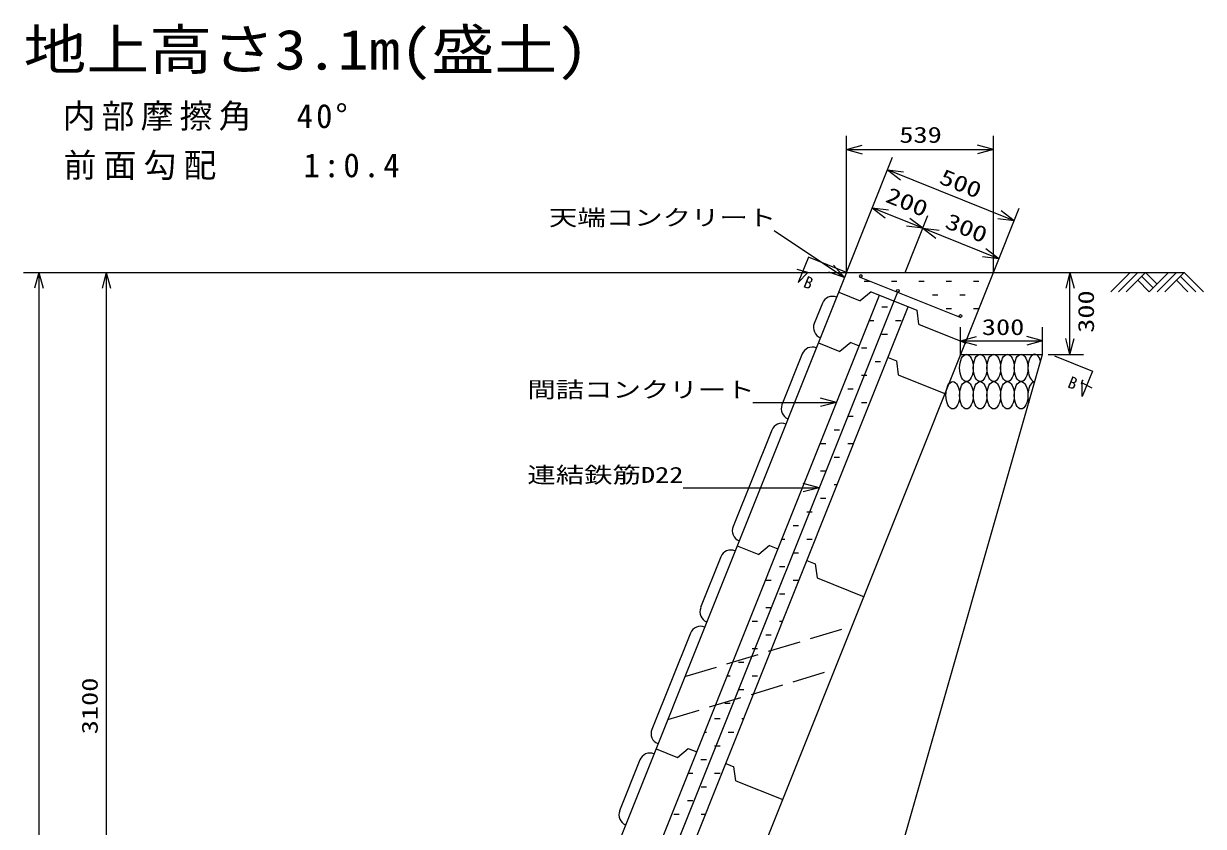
# Model space of a CAD drawing. Units: millimetres, scale not verified. Extents: x -10455 to 9401, y -7735 to 7013.
# Drawn here: x -418 to 3901, y -4854 to -1917 of the extents above; entities that cross this region are included whole.
import ezdxf
from ezdxf.enums import TextEntityAlignment as Align

# ---------------------------------------------------------------- set-up
doc = ezdxf.new("R2010")
doc.units = ezdxf.units.MM
doc.header["$LTSCALE"] = 40
doc.linetypes.add('DASHED3', pattern=[4, 3, -1])
doc.layers.add('0-0', color=7, linetype='Continuous')
doc.styles.add('ＭＳ ゴシック', font='')
doc.styles.get('ＭＳ ゴシック').set_extended_font_data('MS Gothic')

msp = doc.modelspace()

# ---------------------------------------------------------------- linework, layer by layer
at = {"layer": '0-0'}
for p, q in [((2594.03, -2827.41), (2594.03, -2327.41)), ((3132.43, -2827.41), (3132.43, -2327.41)), ((2594.03, -2377.41), (2651.98, -2361.88)), ((3132.43, -2377.41), (3074.47, -2361.88)), ((2594.03, -2377.41), (2651.98, -2392.94)), ((2594.03, -2377.41), (3132.43, -2377.41)), ((2594.03, -2827.41), (2762.7, -2405.72)), ((3132.43, -2377.41), (3074.47, -2392.94)), ((3208.24, -2638.18), (2744.13, -2452.15)), ((2744.13, -2452.15), (2803.71, -2459.3)), ((2744.13, -2452.15), (2792.15, -2488.12)), ((2688.43, -2591.42), (2748, -2598.57)), ((2688.43, -2591.42), (2736.44, -2627.39)), ((2809.43, -2827.41), (2892.64, -2619.41)), ((2874.07, -2665.83), (2826.05, -2629.85)), ((3132.43, -2827.41), (3226.7, -2591.72)), ((3208.24, -2638.18), (3148.67, -2631.03)), ((3208.24, -2638.18), (3160.22, -2602.21)), ((2330.18, -2673.51), (2586.57, -2846.05)), ((2874.07, -2665.83), (2814.49, -2658.68)), ((2874.07, -2665.83), (2933.64, -2672.98)), ((2874.07, -2665.83), (2922.08, -2701.81)), ((3152.43, -2777.41), (3104.41, -2741.44)), ((2586.57, -2846.05), (2547.16, -2800.81)), ((3152.43, -2777.41), (3092.86, -2770.26)), ((-418.2, -2827.41), (2594.03, -2827.41)), ((-362.41, -2827.41), (-377.94, -2885.37)), ((-362.41, -2827.41), (-346.88, -2885.37)), ((-362.41, -2827.41), (-362.41, -7027.41)), ((-115.36, -2827.41), (-130.89, -2885.37)), ((-115.36, -2827.41), (-99.83, -2885.37)), ((-115.36, -2827.41), (-115.36, -5927.41)), ((2586.57, -2846.05), (2529.82, -2826.58)), ((3132.43, -2827.41), (3830.41, -2827.41)), ((3412.43, -2827.41), (3396.9, -2885.37)), ((3412.43, -2827.41), (3427.96, -2885.37)), ((3412.43, -3127.41), (3412.43, -2827.41)), ((3632.43, -2827.41), (3561.72, -2898.12)), ((3660.71, -2827.41), (3590, -2898.12)), ((3688.99, -2827.41), (3618.28, -2898.12)), ((3674.85, -2841.55), (3717.28, -2883.98)), ((3688.99, -2827.41), (3731.42, -2869.84)), ((3773.85, -2827.41), (3703.14, -2898.12)), ((3802.13, -2827.41), (3731.42, -2898.12)), ((3830.41, -2827.41), (3759.71, -2898.12)), ((3816.28, -2841.55), (3872.84, -2898.12)), ((3830.41, -2827.41), (3901.12, -2898.12)), ((2659.16, -2859.92), (2679.16, -2859.92)), ((2759.16, -2859.92), (2779.16, -2859.92)), ((2859.16, -2859.92), (2879.16, -2859.92)), ((2959.16, -2859.92), (2979.16, -2859.92)), ((3059.16, -2859.92), (3079.16, -2859.92)), ((3660.71, -2855.7), (3703.14, -2898.12)), ((3802.13, -2855.7), (3844.56, -2898.12)), ((2909.16, -2909.92), (2929.16, -2909.92)), ((3009.16, -2909.92), (3029.16, -2909.92)), ((2724.2, -2953.05), (2744.2, -2953.05)), ((2959.16, -2959.92), (2979.16, -2959.92)), ((3059.16, -2959.92), (3079.16, -2959.92)), ((2677.79, -3003.05), (2694.2, -3003.05)), ((2774.2, -3003.05), (2794.2, -3003.05)), ((2724.2, -3053.05), (2744.2, -3053.05)), ((3012.43, -3127.41), (3012.43, -3027.41)), ((3012.43, -3077.41), (3070.38, -3061.88)), ((3312.43, -3077.41), (3254.47, -3061.88)), ((3312.43, -3127.41), (3312.43, -3027.41)), ((2649.16, -3103.05), (2669.16, -3103.05)), ((3012.43, -3077.41), (3070.38, -3092.94)), ((3412.43, -3127.41), (3396.9, -3069.46)), ((3412.43, -3127.41), (3427.96, -3069.46)), ((2699.16, -3153.05), (2719.16, -3153.05)), ((3019.16, -3109.92), (3019.42, -3109.92)), ((3332.43, -3127.41), (3462.43, -3127.41)), ((2649.16, -3203.05), (2669.16, -3203.05)), ((2599.16, -3253.05), (2619.16, -3253.05)), ((2557.79, -3303.05), (2499.83, -3287.52)), ((2649.16, -3303.05), (2669.16, -3303.05)), ((2599.16, -3353.05), (2619.16, -3353.05)), ((2549.16, -3403.05), (2569.16, -3403.05)), ((2499.16, -3453.05), (2519.16, -3453.05)), ((2599.16, -3453.05), (2619.16, -3453.05)), ((2549.16, -3503.05), (2569.16, -3503.05)), ((2499.16, -3553.05), (2519.16, -3553.05)), ((2494.36, -3615.09), (2436.41, -3599.56)), ((2549.16, -3603.05), (2560.57, -3603.05)), ((2417.78, -3653.05), (2419.16, -3653.05)), ((2499.16, -3653.05), (2519.16, -3653.05)), ((2449.16, -3703.05), (2469.16, -3703.05)), ((2399.16, -3753.05), (2419.16, -3753.05)), ((2499.16, -3753.05), (2500.57, -3753.05)), ((2357.79, -3803.05), (2369.16, -3803.05)), ((2449.16, -3803.05), (2469.16, -3803.05)), ((2399.16, -3853.05), (2419.16, -3853.05)), ((2317.78, -3903.05), (2319.16, -3903.05)), ((2349.16, -3903.05), (2369.16, -3903.05)), ((2299.16, -3953.05), (2319.16, -3953.05)), ((2399.16, -3953.05), (2419.16, -3953.05)), ((2349.16, -4003.05), (2369.16, -4003.05)), ((2399.16, -4003.05), (2400.57, -4003.05)), ((2299.16, -4053.05), (2319.16, -4053.05)), ((2249.16, -4103.05), (2269.16, -4103.05)), ((2349.16, -4103.05), (2360.57, -4103.05)), ((2217.79, -4153.05), (2219.16, -4153.05)), ((2299.16, -4153.05), (2319.16, -4153.05)), ((2249.16, -4203.05), (2269.16, -4203.05)), ((2199.16, -4253.05), (2219.16, -4253.05)), ((2299.16, -4253.05), (2300.57, -4253.05)), ((2157.79, -4303.05), (2169.16, -4303.05)), ((2249.16, -4303.05), (2269.16, -4303.05)), ((2199.16, -4353.05), (2219.16, -4353.05)), ((2117.79, -4403.05), (2119.16, -4403.05)), ((2149.16, -4403.05), (2169.16, -4403.05)), ((2111.8, -4459.91), (2131.8, -4459.91)), ((2211.8, -4459.91), (2217.82, -4459.91)), ((2075.04, -4509.91), (2081.8, -4509.91)), ((2161.8, -4509.91), (2181.8, -4509.91)), ((2111.8, -4559.91), (2131.8, -4559.91)), ((2061.8, -4609.91), (2081.8, -4609.91)), ((2015.04, -4659.91), (2031.8, -4659.91)), ((2111.8, -4659.91), (2131.8, -4659.91)), ((2061.81, -4709.91), (2081.8, -4709.91)), ((2011.8, -4759.91), (2031.8, -4759.91)), ((1961.8, -4809.91), (1981.8, -4809.91)), ((2061.81, -4809.91), (2077.82, -4809.91))]:
    msp.add_line(p, q, dxfattribs=at)
at = {"layer": '0-0', "color": 3}
msp.add_line((2594.03, -2827.41), (2454.8, -2771.6), dxfattribs=at)
at = {"layer": '0-0', "color": 2}
for p, q in [((2594.03, -2827.41), (1154.03, -6427.41)), ((1618.03, -6613.41), (3132.43, -2827.41)), ((2594.03, -2827.41), (3132.43, -2827.41)), ((1286.76, -6480.62), (2714.77, -2910.59)), ((2566.81, -2899.76), (2645.09, -2931.14)), ((2685.03, -2898.67), (2645.09, -2931.14)), ((2685.03, -2898.67), (2852.1, -2965.64)), ((1392.57, -6523.04), (2820.59, -2953.01)), ((2506.18, -2940.1), (2476.47, -3014.37)), ((2852.1, -2965.64), (2858.6, -3016.72)), ((2858.6, -3016.72), (3030.84, -3085.77)), ((2492.4, -3085.4), (2570.68, -3116.78)), ((2610.61, -3084.31), (2570.68, -3116.78)), ((2610.61, -3084.31), (2640.75, -3096.39)), ((2197.04, -7027.41), (3312.43, -3127.41)), ((2431.9, -3125.79), (2357.62, -3311.49)), ((2746.57, -3138.81), (2777.68, -3151.28)), ((2777.68, -3151.28), (2784.18, -3202.36)), ((3012.43, -3127.41), (3312.43, -3127.41)), ((2784.18, -3202.36), (2956.42, -3271.41)), ((2321.06, -3404.56), (2179.36, -3757.15)), ((2194.74, -3827.96), (2273.02, -3859.34)), ((2312.95, -3826.87), (2273.02, -3859.34)), ((2312.95, -3826.87), (2343.64, -3839.17)), ((2134.24, -3868.35), (2059.96, -4054.05)), ((2449.46, -3881.59), (2480.02, -3893.84)), ((2480.02, -3893.84), (2486.51, -3944.92)), ((2486.51, -3944.92), (2658.75, -4013.97)), ((2023.4, -4147.13), (1881.7, -4499.72)), ((1897.09, -4570.53), (1975.36, -4601.91)), ((1975.36, -4601.91), (2015.28, -4569.43)), ((2015.28, -4569.43), (2046.53, -4581.95)), ((1837.69, -4611.36), (1763.41, -4797.05)), ((2152.34, -4624.37), (2182.36, -4636.4)), ((2188.88, -4687.41), (2182.36, -4636.4)), ((2188.85, -4687.48), (2361.09, -4756.53))]:
    msp.add_line(p, q, dxfattribs=at)
at = {"layer": '0-0', "color": 5}
for p, q in [((2641.45, -2843.49), (3012.63, -2992.28)), ((2780.68, -2899.3), (1339.67, -6501.83))]:
    msp.add_line(p, q, dxfattribs=at)
at = {"layer": '0-0', "linetype": 'DASHED3'}
for p, q in [((2003.19, -4306.03), (2616.22, -4120.82)), ((1940.05, -4463.87), (2552.49, -4278.76))]:
    msp.add_line(p, q, dxfattribs=at)
at = {"layer": '0-0'}
for points in [[(3152.43, -2777.41), (2874.07, -2665.83), (2688.43, -2591.42)], [(3012.43, -3077.41), (3312.43, -3077.41), (3254.47, -3092.94)], [(2250.96, -3303.05), (2557.79, -3303.05), (2499.83, -3318.58)], [(1995.95, -3615.09), (2494.36, -3615.09), (2436.41, -3630.62)]]:
    msp.add_lwpolyline(points, dxfattribs=at)
at = {"layer": '0-0', "color": 3}
for points in [[(2454.8, -2771.6), (2417.73, -2864.48), (2452.38, -2828.09), (2414.14, -2817.14)], [(3355.44, -3132.63), (3494.67, -3188.44), (3457.46, -3281.26), (3457.46, -3231.01), (3492.7, -3249.46)]]:
    msp.add_lwpolyline(points, dxfattribs=at)
at = {"layer": '0-0', "color": 5}
for centre in [(2646.6, -2840.47), (2782.71, -2894.78), (3011.86, -2986.82)]:
    msp.add_circle(centre, 5, dxfattribs=at)
at = {"layer": '0-0', "color": 2}
for centre, start, end in [((2543.4, -2955.02), 68.34772, 158.15652), ((2513.59, -3029.26), 158.15587, 248.19719), ((2468.99, -3140.66), 68.13716, 158.15637), ((2395.4, -3326.63), 158.1566, 247.20107), ((2358.19, -3419.45), 68.15601, 158.15576), ((2216.48, -3772.04), 158.15587, 248.19719), ((2171.33, -3883.22), 68.13716, 158.15637), ((2097.74, -4069.19), 158.1566, 247.20107), ((2060.53, -4162.01), 68.15601, 158.15576), ((1918.82, -4514.6), 158.15587, 248.19719), ((1874.77, -4626.23), 68.13716, 158.15637), ((1801.18, -4812.2), 158.1566, 247.20107)]:
    msp.add_arc(centre, 40, start, end, dxfattribs=at)
at = {"layer": '0-0'}
for centre in [(3033.64, -3177.06), (3083.64, -3177.06), (3133.64, -3177.06), (3183.64, -3177.06), (3233.64, -3177.06), (2983.64, -3277.06), (3033.64, -3277.06), (3083.64, -3277.06), (3133.64, -3277.06), (3183.64, -3277.06), (3233.64, -3277.06)]:
    msp.add_ellipse(centre, major_axis=(0, 50), ratio=0.5, dxfattribs=at)
for centre, start_param, end_param in [((3283.64, -3177.06), 5.2333478, 9.4363126), ((3283.64, -3277.06), 6.2717627, 8.3970718)]:
    msp.add_ellipse(centre, major_axis=(0, 50), ratio=0.5, start_param=start_param, end_param=end_param, dxfattribs=at)

# ---------------------------------------------------------------- texts
at = {"layer": '0-0', "color": 3, "style": 'ＭＳ ゴシック', "width": 1.15}
msp.add_text('地上高さ3.1m(盛土)', height=146.6, dxfattribs=at).set_placement((-418.2, -2129.21), align=Align.BOTTOM_LEFT)
at = {"layer": '0-0', "style": 'ＭＳ ゴシック', "width": 1.3}
for s, p in [('539', (2787.82, -2370.64)), ('天端コンクリート', (1505.18, -2673.51)), ('300', (3089.89, -3074.12)), ('間詰コンクリート', (1425.95, -3303.05)), ('連結鉄筋D22', (1425.95, -3615.09))]:
    msp.add_text(s, height=58.65, dxfattribs=at).set_placement(p, align=Align.BOTTOM_LEFT)
for s, rotation, p in [('500', 338.154, (2923.12, -2516.51)), ('200', 338.154, (2726.52, -2584.16)), ('300', 338.154, (2944.26, -2679.29)), ('300', 90, (3518.16, -3048.47)), ('3100', 90, (-129.17, -4517.51))]:
    msp.add_text(s, height=58.65, rotation=rotation, dxfattribs=at).set_placement(p, align=Align.BOTTOM_LEFT)
at = {"layer": '0-0', "color": 4, "style": 'ＭＳ ゴシック'}
for s, p in [('B', (2428.25, -2891.87)), ("B'", (3395.85, -3258.68))]:
    msp.add_text(s, height=43.99, rotation=338.157, dxfattribs=at).set_placement(p, align=Align.BOTTOM_LEFT)
at = {"layer": '0-0', "char_height": 87.98, "attachment_point": 7, "style": 'ＭＳ ゴシック'}
for s, insert in [('\\T1.19;\u3000内部摩擦角\u300040°', (-418.2, -2309.21)), ('\\T1.22;\u3000前面勾配\u3000\u30001:0.4', (-418.2, -2489.21))]:
    msp.add_mtext(s, dxfattribs=dict(at, insert=insert))

doc.saveas('drawing.dxf')
